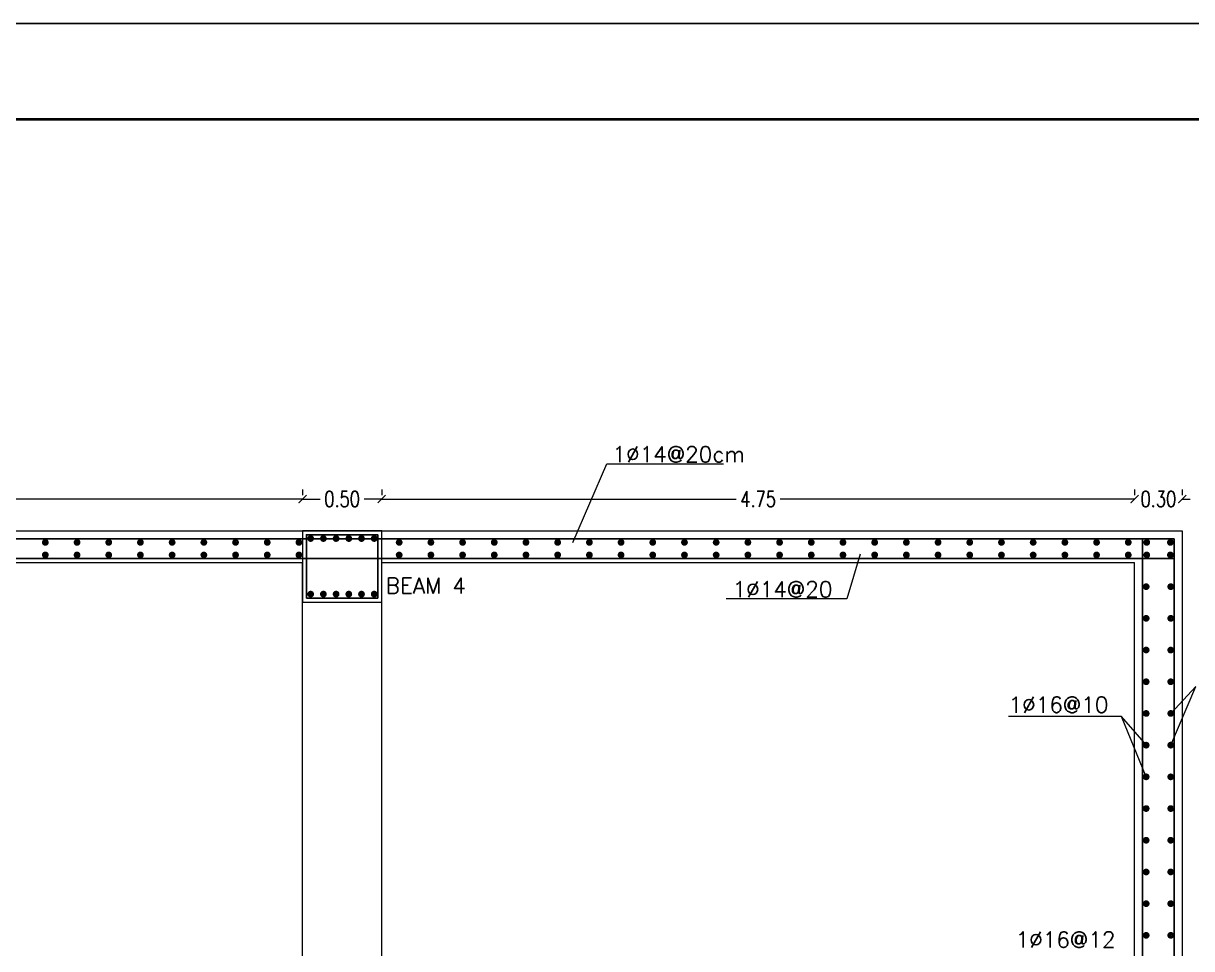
# Model space of a CAD drawing. Extents: x 166525 to 167198, y 178739 to 179747.
# Drawn here: x 167076.48 to 167091.22, y 179040.51 to 179052.19 of the extents above; entities that cross this region are included whole.
import ezdxf

# ---------------------------------------------------------------- set-up
doc = ezdxf.new("R2010")
doc.units = 0
doc.header["$MEASUREMENT"] = 0
doc.layers.get('0').update_dxf_attribs({"linetype": 'CONTINUOUS'})
doc.layers.get('DEFPOINTS').update_dxf_attribs({"linetype": 'CONTINUOUS'})
doc.layers.add('BEAM', color=6, linetype='CONTINUOUS', lineweight=13)
doc.layers.add('LINE', color=8, linetype='CONTINUOUS', lineweight=9)
for name, color, linetype in [('BEAM-DIM', 4, 'CONTINUOUS'), ('COVER', 7, 'CONTINUOUS'), ('FRAM-REIN', 2, 'CONTINUOUS'), ('MHATCH', 8, 'CONTINUOUS')]:
    doc.layers.add(name, color=color, linetype=linetype)
doc.styles.add('DIM', font='simplex.shx', dxfattribs={"width": 0.75})
doc.styles.add('ROMANS', font='romans.shx')
doc.dimstyles.new('MUTASIM', dxfattribs={"dimscale": 0.9995, "dimtxt": 0.2, "dimasz": 0.1, "dimexe": 0.05, "dimexo": 0.12, "dimgap": 0.05, "dimtad": 0, "dimzin": 0, "dimdsep": 46, "dimtxsty": 'DIM', "dimblk": 'ARCHTICK', "dimcen": 0.09, "dimclrd": 35, "dimclre": 33, "dimclrt": 256, "dimazin": 0, "dimtfac": 1, "dimtofl": 0, "dimtmove": 1, "dimatfit": 3, "dimfxl": 0.18, "dimtolj": 1, "dimtzin": 0, "dimlwd": 13, "dimlwe": 9, "dimarcsym": 0})

# ---------------------------------------------------------------- blocks, each defined once
blk = doc.blocks.new('new block')
at = {"layer": 'FRAM-REIN', "const_width": 8.4}
blk.add_lwpolyline([(-3.4, 2.5, -1), (3.4, -2.5, -1)], format="xyb", close=True, dxfattribs=at)
blk = doc.blocks.new('_ARCHTICK')
at = {"color": 0, "linetype": 'ByBlock', "const_width": 0.15}
blk.add_lwpolyline([(-0.5, -0.5), (0.5, 0.5)], dxfattribs=at)
blk = doc.blocks.new('*D1707')
at = {"layer": 'BEAM', "color": 33, "lineweight": 9, "transparency": 16777216}
for p, q in [((167070.505, 179046.304), (167070.505, 179046.234)), ((167080.005, 179046.304), (167080.005, 179046.234))]:
    blk.add_line(p, q, dxfattribs=at)
at = {"layer": 'BEAM', "color": 35, "lineweight": 13, "transparency": 16777216}
for p, q in [((167070.505, 179046.184), (167074.977, 179046.184)), ((167080.005, 179046.184), (167075.534, 179046.184))]:
    blk.add_line(p, q, dxfattribs=at)
at = {"layer": 'DEFPOINTS', "color": 0, "transparency": 16777216}
for p in [(167070.505, 179046.184), (167080.005, 179046.184), (167080.005, 179046.184)]:
    blk.add_point(p, dxfattribs=at)
at = {"layer": 'BEAM', "color": 35, "lineweight": 13, "transparency": 16777216, "xscale": 0.09995000000000001, "yscale": 0.09995000000000001, "zscale": 0.09995000000000001, "rotation": 180}
blk.add_blockref('_ARCHTICK', (167070.505, 179046.184), dxfattribs=at)
at = {"layer": 'BEAM', "color": 35, "lineweight": 13, "transparency": 16777216, "xscale": 0.09995000000000001, "yscale": 0.09995000000000001, "zscale": 0.09995000000000001}
blk.add_blockref('_ARCHTICK', (167080.005, 179046.184), dxfattribs=at)
at = {"layer": 'BEAM', "transparency": 16777216, "insert": (167075.255, 179046.184), "char_height": 0.1999, "attachment_point": 5, "style": 'DIM'}
blk.add_mtext('\\A1;4.75', dxfattribs=at)
blk = doc.blocks.new('*D1708')
at = {"layer": 'BEAM', "color": 33, "lineweight": 9, "transparency": 16777216}
for p, q in [((167080.005, 179046.304), (167080.005, 179046.234)), ((167081.005, 179046.304), (167081.005, 179046.234))]:
    blk.add_line(p, q, dxfattribs=at)
at = {"layer": 'BEAM', "color": 35, "lineweight": 13, "transparency": 16777216}
for p, q in [((167080.005, 179046.184), (167080.227, 179046.184)), ((167081.005, 179046.184), (167080.784, 179046.184))]:
    blk.add_line(p, q, dxfattribs=at)
at = {"layer": 'DEFPOINTS', "color": 0, "transparency": 16777216}
for p in [(167080.005, 179046.184), (167081.005, 179046.184), (167081.005, 179046.184)]:
    blk.add_point(p, dxfattribs=at)
at = {"layer": 'BEAM', "color": 35, "lineweight": 13, "transparency": 16777216, "xscale": 0.09995000000000001, "yscale": 0.09995000000000001, "zscale": 0.09995000000000001, "rotation": 180}
blk.add_blockref('_ARCHTICK', (167080.005, 179046.184), dxfattribs=at)
at = {"layer": 'BEAM', "color": 35, "lineweight": 13, "transparency": 16777216, "xscale": 0.09995000000000001, "yscale": 0.09995000000000001, "zscale": 0.09995000000000001}
blk.add_blockref('_ARCHTICK', (167081.005, 179046.184), dxfattribs=at)
at = {"layer": 'BEAM', "transparency": 16777216, "insert": (167080.505, 179046.184), "char_height": 0.1999, "attachment_point": 5, "style": 'DIM'}
blk.add_mtext('\\A1;0.50', dxfattribs=at)
blk = doc.blocks.new('*D1709')
at = {"layer": 'BEAM', "color": 33, "lineweight": 9, "transparency": 16777216}
for p, q in [((167081.005, 179046.304), (167081.005, 179046.234)), ((167090.505, 179046.304), (167090.505, 179046.234))]:
    blk.add_line(p, q, dxfattribs=at)
at = {"layer": 'BEAM', "color": 35, "lineweight": 13, "transparency": 16777216}
for p, q in [((167081.005, 179046.184), (167085.477, 179046.184)), ((167090.505, 179046.184), (167086.034, 179046.184))]:
    blk.add_line(p, q, dxfattribs=at)
at = {"layer": 'DEFPOINTS', "color": 0, "transparency": 16777216}
for p in [(167081.005, 179046.184), (167090.505, 179046.184), (167090.505, 179046.184)]:
    blk.add_point(p, dxfattribs=at)
at = {"layer": 'BEAM', "color": 35, "lineweight": 13, "transparency": 16777216, "xscale": 0.09995000000000001, "yscale": 0.09995000000000001, "zscale": 0.09995000000000001, "rotation": 180}
blk.add_blockref('_ARCHTICK', (167081.005, 179046.184), dxfattribs=at)
at = {"layer": 'BEAM', "color": 35, "lineweight": 13, "transparency": 16777216, "xscale": 0.09995000000000001, "yscale": 0.09995000000000001, "zscale": 0.09995000000000001}
blk.add_blockref('_ARCHTICK', (167090.505, 179046.184), dxfattribs=at)
at = {"layer": 'BEAM', "transparency": 16777216, "insert": (167085.755, 179046.184), "char_height": 0.1999, "attachment_point": 5, "style": 'DIM'}
blk.add_mtext('\\A1;4.75', dxfattribs=at)
blk = doc.blocks.new('*D1710')
at = {"layer": 'BEAM', "color": 35, "lineweight": 13, "transparency": 16777216}
for p, q in [((167090.505, 179046.184), (167090.405, 179046.184)), ((167091.105, 179046.184), (167091.205, 179046.184))]:
    blk.add_line(p, q, dxfattribs=at)
at = {"layer": 'BEAM', "color": 33, "lineweight": 9, "transparency": 16777216}
for p, q in [((167090.505, 179046.304), (167090.505, 179046.234)), ((167091.105, 179046.304), (167091.105, 179046.234))]:
    blk.add_line(p, q, dxfattribs=at)
at = {"layer": 'DEFPOINTS', "color": 0, "transparency": 16777216}
for p in [(167090.505, 179046.184), (167091.105, 179046.184), (167091.105, 179046.184)]:
    blk.add_point(p, dxfattribs=at)
at = {"layer": 'BEAM', "color": 35, "lineweight": 13, "transparency": 16777216, "xscale": 0.09995000000000001, "yscale": 0.09995000000000001, "zscale": 0.09995000000000001}
blk.add_blockref('_ARCHTICK', (167090.505, 179046.184), dxfattribs=at)
at = {"layer": 'BEAM', "color": 35, "lineweight": 13, "transparency": 16777216, "xscale": 0.09995000000000001, "yscale": 0.09995000000000001, "zscale": 0.09995000000000001, "rotation": 180}
blk.add_blockref('_ARCHTICK', (167091.105, 179046.184), dxfattribs=at)
at = {"layer": 'BEAM', "transparency": 16777216, "insert": (167090.805, 179046.184), "char_height": 0.1999, "attachment_point": 5, "style": 'DIM'}
blk.add_mtext('\\A1;0.30', dxfattribs=at)

msp = doc.modelspace()

# ---------------------------------------------------------------- linework, layer by layer
at = {"layer": 'BEAM'}
for p, q in [((167069.90537, 179045.78357), (167091.10537, 179045.78357)), ((167091.10537, 179045.78357), (167091.10537, 179033.26357)), ((167070.50537, 179045.38357), (167080.00537, 179045.38357)), ((167080.00537, 179033.86357), (167080.00537, 179045.38357)), ((167081.00537, 179045.38357), (167090.50537, 179045.38357)), ((167081.00537, 179033.86357), (167081.00537, 179045.38357)), ((167090.50537, 179036.26357), (167090.50537, 179045.38357))]:
    msp.add_line(p, q, dxfattribs=at)
msp.add_lwpolyline([(167080.00537, 179044.88357), (167081.00537, 179044.88357), (167081.00537, 179045.78357), (167080.00537, 179045.78357)], close=True, dxfattribs=at)
at = {"layer": 'COVER', "flags": 128}
msp.add_lwpolyline([(167043.58395, 179052.18647), (167103.5052, 179052.18647), (167103.5052, 179009.86397), (167043.58395, 179009.86397)], close=True, dxfattribs=at)
at = {"layer": 'FRAM-REIN', "lineweight": 25}
for p, q in [((167070.00537, 179045.68357), (167091.00537, 179045.68357)), ((167090.60537, 179033.35301), (167090.60537, 179045.68357)), ((167091.00537, 179045.68357), (167091.00537, 179033.35301)), ((167070.00537, 179045.43357), (167091.00537, 179045.43357))]:
    msp.add_line(p, q, dxfattribs=at)
msp.add_lwpolyline([(167080.05537, 179044.93357), (167080.95537, 179044.93357), (167080.95537, 179045.73357), (167080.05537, 179045.73357)], close=True, dxfattribs=at)
at = {"layer": 'LINE', "linetype": 'Continuous'}
for p, q in [((167083.41716, 179045.63721), (167083.84491, 179046.63025)), ((167083.84491, 179046.63025), (167085.31718, 179046.63025)), ((167087.04365, 179045.48741), (167086.87271, 179044.92578)), ((167086.87271, 179044.92578), (167085.3492, 179044.92578)), ((167090.96097, 179043.47877), (167091.27931, 179043.8206)), ((167090.96097, 179043.07877), (167091.27931, 179043.8206)), ((167090.33855, 179043.44003), (167088.91539, 179043.44003)), ((167090.65689, 179043.07877), (167090.33855, 179043.44003)), ((167090.65093, 179042.67877), (167090.33855, 179043.44003))]:
    msp.add_line(p, q, dxfattribs=at)
at = {"layer": 'MHATCH', "const_width": 0.03562, "flags": 128}
msp.add_lwpolyline([(167045.15145, 179050.97522), (167101.9377, 179050.97522), (167101.9377, 179011.07522), (167045.15145, 179011.07522)], close=True, dxfattribs=at)
at = {"layer": 'MHATCH'}
msp.add_lwpolyline([(167045.5077, 179050.97522), (167101.9377, 179050.97522), (167101.9377, 179011.07522)], dxfattribs=at)

# ---------------------------------------------------------------- block references
at = {"layer": 'BEAM', "xscale": -0.005062500007562916, "yscale": 0.005062499985797331, "zscale": 0.005062500829808414, "rotation": 167.0997860701086}
for p in [(167080.10854, 179045.68596), (167080.26884, 179045.68596), (167080.42914, 179045.68596), (167080.58944, 179045.68596), (167080.74974, 179045.68596), (167080.91006, 179045.68596), (167076.76025, 179045.63721), (167077.16025, 179045.63721), (167077.56025, 179045.63721), (167077.96025, 179045.63721), (167078.36025, 179045.63721), (167078.76025, 179045.63721), (167079.16025, 179045.63721), (167079.56025, 179045.63721), (167079.96025, 179045.63721), (167081.22504, 179045.63721), (167081.62504, 179045.63721), (167082.02504, 179045.63721), (167082.42504, 179045.63721), (167082.82504, 179045.63721), (167083.22504, 179045.63721), (167083.62504, 179045.63721), (167084.02504, 179045.63721), (167084.42504, 179045.63721), (167084.82504, 179045.63721), (167085.22504, 179045.63721), (167085.62504, 179045.63721), (167086.02504, 179045.63721), (167086.42504, 179045.63721), (167086.82504, 179045.63721), (167087.22504, 179045.63721), (167087.62504, 179045.63721), (167088.02504, 179045.63721), (167088.42504, 179045.63721), (167088.82504, 179045.63721), (167089.22504, 179045.63721), (167089.62504, 179045.63721), (167090.02504, 179045.63721), (167090.42504, 179045.63721), (167090.65818, 179045.63721), (167090.95664, 179045.63721), (167076.76025, 179045.47877), (167077.16025, 179045.47877), (167077.56025, 179045.47877), (167077.96025, 179045.47877), (167078.36025, 179045.47877), (167078.76025, 179045.47877), (167079.16025, 179045.47877), (167079.56025, 179045.47877), (167079.96025, 179045.47877), (167081.22504, 179045.47877), (167081.62504, 179045.47877), (167082.02504, 179045.47877), (167082.42504, 179045.47877), (167082.82504, 179045.47877), (167083.22504, 179045.47877), (167083.62504, 179045.47877), (167084.02504, 179045.47877), (167084.42504, 179045.47877), (167084.82504, 179045.47877), (167085.22504, 179045.47877), (167085.62504, 179045.47877), (167086.02504, 179045.47877), (167086.42504, 179045.47877), (167086.82504, 179045.47877), (167087.22504, 179045.47877), (167087.62504, 179045.47877), (167088.02504, 179045.47877), (167088.42504, 179045.47877), (167088.82504, 179045.47877), (167089.22504, 179045.47877), (167089.62504, 179045.47877), (167090.02504, 179045.47877), (167090.42504, 179045.47877), (167090.65818, 179045.47877), (167090.95664, 179045.47877), (167080.10854, 179044.98455), (167080.26884, 179044.98455), (167080.42914, 179044.98455), (167080.58944, 179044.98455), (167080.74974, 179044.98455), (167080.91006, 179044.98455), (167090.65093, 179045.07877), (167090.96097, 179045.07877), (167090.65093, 179044.67877), (167090.96097, 179044.67877), (167090.65093, 179044.27877), (167090.96097, 179044.27877), (167090.65093, 179043.87877), (167090.96097, 179043.87877), (167090.65093, 179043.47877), (167090.96097, 179043.47877), (167090.65093, 179043.07877), (167090.96097, 179043.07877), (167090.65093, 179042.67877), (167090.96097, 179042.67877), (167090.65093, 179042.27877), (167090.96097, 179042.27877), (167090.65093, 179041.87877), (167090.96097, 179041.87877), (167090.65093, 179041.47877), (167090.96097, 179041.47877), (167090.65093, 179041.07877), (167090.96097, 179041.07877), (167090.65093, 179040.67877), (167090.96097, 179040.67877)]:
    msp.add_blockref('new block', p, dxfattribs=at)

# ---------------------------------------------------------------- texts
at = {"layer": 'BEAM-DIM', "style": 'ROMANS'}
for s, p in [('1%%C14@20cm', (167083.91628, 179046.64922)), ('BEAM 4', (167081.05586, 179044.99064)), ('1%%C14@20', (167085.43183, 179044.94476)), ('1%%C16@10', (167088.9144, 179043.48838)), ('1%%C16@12', (167089.00321, 179040.52399))]:
    msp.add_text(s, height=0.2, dxfattribs=at).set_placement(p)

# ---------------------------------------------------------------- dimensions: what is measured, and where the dimension line sits
at = {"layer": 'BEAM'}
for base, p1, p2, text, picture, middle in [((167080.00537, 179046.18368), (167070.50537, 179046.18368), (167080.00537, 179046.18368), '4.75', '*D1707', (167075.25537, 179046.18368)), ((167081.00537, 179046.18368), (167080.00537, 179046.18368), (167081.00537, 179046.18368), '0.50', '*D1708', (167080.50537, 179046.18368)), ((167090.50537, 179046.18368), (167081.00537, 179046.18368), (167090.50537, 179046.18368), '4.75', '*D1709', (167085.75537, 179046.18368)), ((167091.10537, 179046.18368), (167090.50537, 179046.18368), (167091.10537, 179046.18368), '0.30', '*D1710', (167090.80537, 179046.18368))]:
    dim = msp.add_linear_dim(base=base, p1=p1, p2=p2, text=text, dimstyle='MUTASIM', override={"dimlfac": 50}, dxfattribs=at)
    dim.commit()
    dim.dimension.update_dxf_attribs({"geometry": picture, "text_midpoint": middle})

doc.saveas('drawing.dxf')
